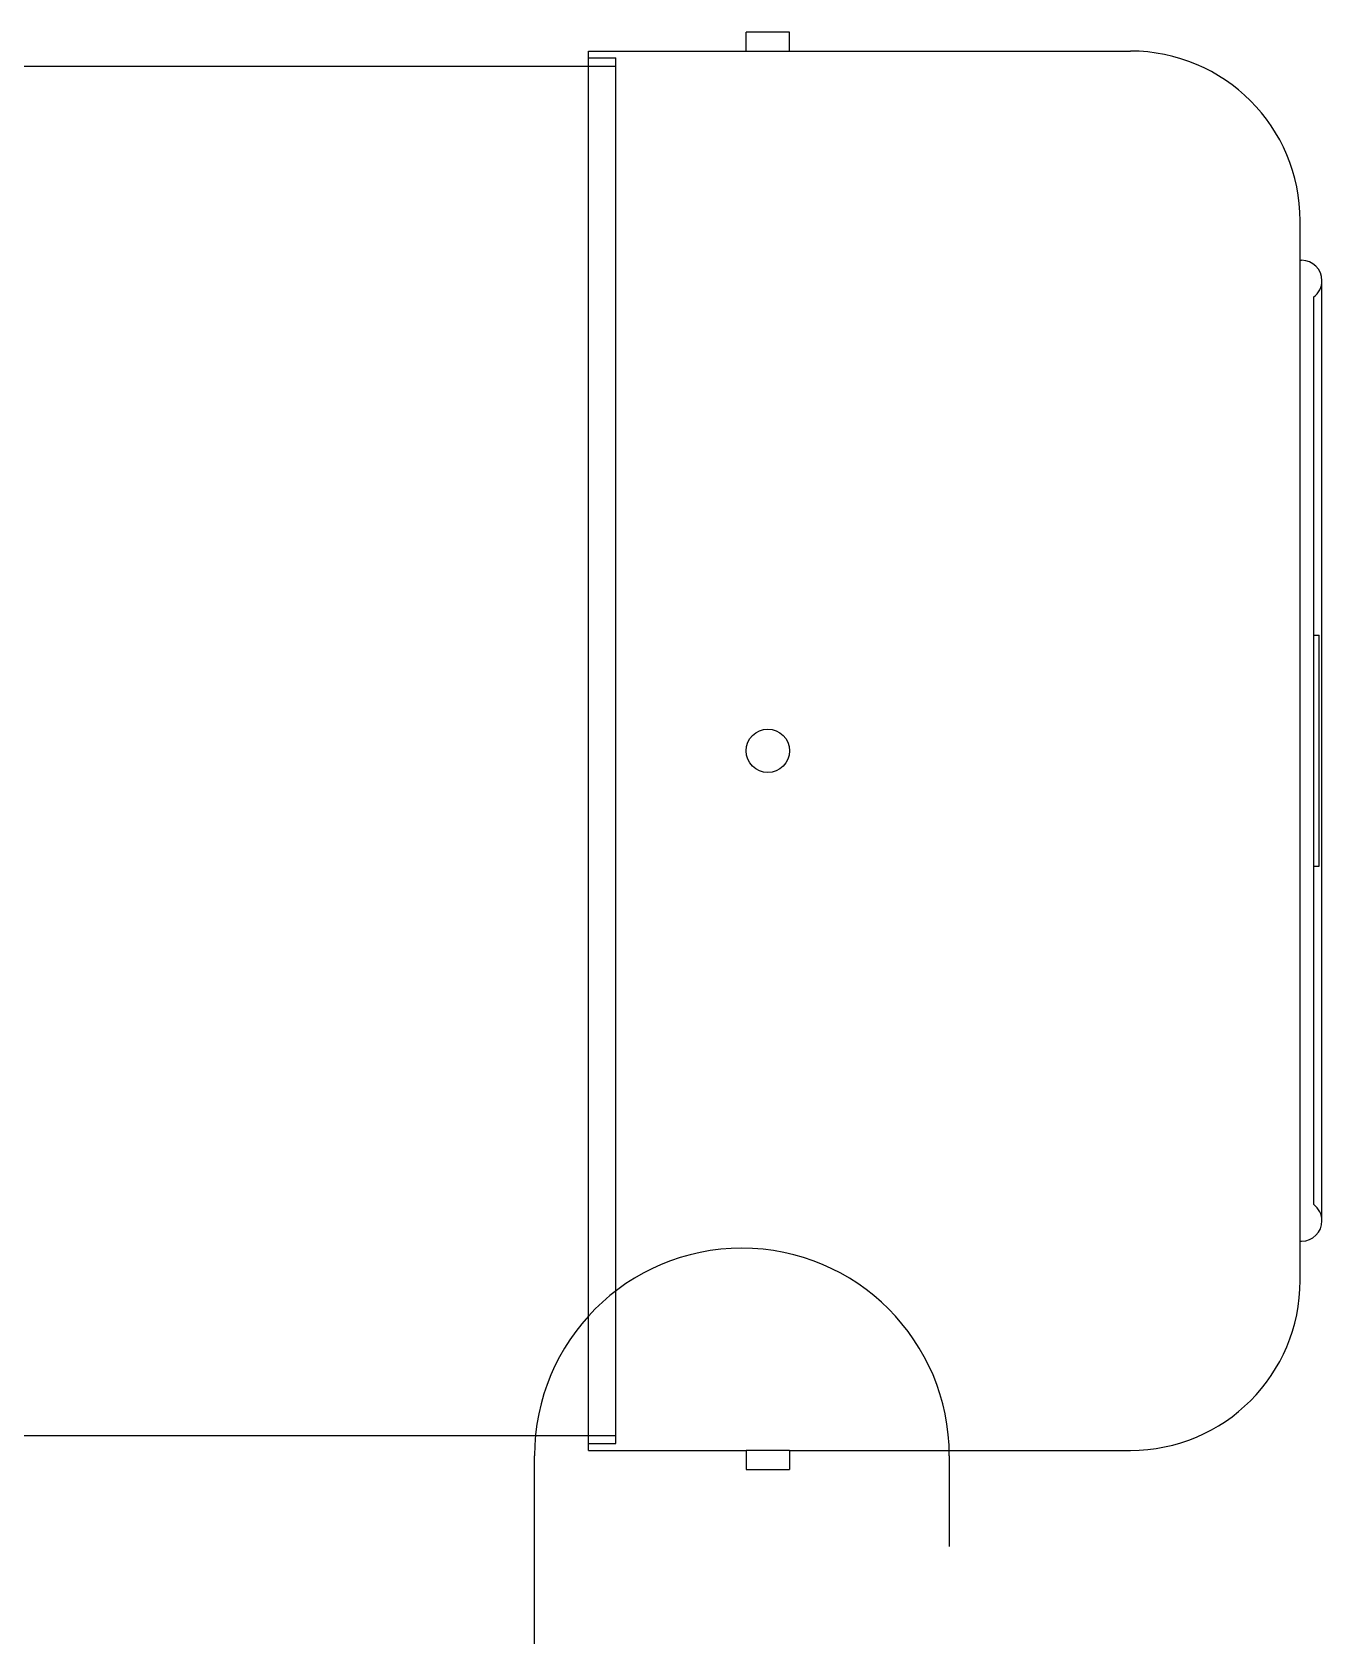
# Model space of a CAD drawing. Header units: millimetres. Extents: x 25096 to 30217, y 6541 to 10165.
# Drawn here: x 27036.3 to 27095.7, y 8563.2 to 8637 of the extents above; entities that cross this region are included whole.
import ezdxf

# ---------------------------------------------------------------- set-up
doc = ezdxf.new("R2010")
doc.units = ezdxf.units.MM
doc.layers.add('Equipment', color=123, linetype='Continuous')

# ---------------------------------------------------------------- blocks, each defined once
blk = doc.blocks.new('A$C6f4e16a3')
at = {"layer": 'Equipment'}
for p, q in [((1788.93, 3239.38), (1780.93, 3239.38)), ((1780.93, 3235.88), (1780.93, 3239.38)), ((1788.93, 3235.88), (1788.93, 3239.38)), ((1751.93, 2978.38), (1751.93, 3235.88)), ((1751.93, 3235.88), (1780.93, 3235.88)), ((1780.93, 3235.88), (1788.93, 3235.88)), ((1788.93, 3235.88), (1851.68, 3235.88)), ((1528.93, 3233.13), (1751.93, 3233.13)), ((1882.93, 3009.63), (1882.93, 3204.63)), ((1882.93, 3197.38), (1883.18, 3197.38)), ((1886.93, 3020.63), (1886.93, 3193.63)), ((1882.93, 3016.88), (1883.18, 3016.88)), ((1528.93, 2981.13), (1751.93, 2981.13)), ((1751.93, 2978.38), (1780.93, 2978.38)), ((1788.93, 2978.38), (1780.93, 2978.38)), ((1780.93, 2978.38), (1780.93, 2974.88)), ((1788.93, 2978.38), (1788.93, 2974.88)), ((1788.93, 2978.38), (1851.68, 2978.38)), ((1780.93, 2974.88), (1788.93, 2974.88))]:
    blk.add_line(p, q, dxfattribs=at)
at = {"layer": 'Equipment', "ltscale": 9.523383}
for p, q in [((1751.93, 3234.63), (1756.93, 3234.63)), ((1751.93, 3233.13), (1756.93, 3233.13)), ((1751.93, 2981.13), (1756.93, 2981.13)), ((1751.93, 2979.63), (1756.93, 2979.63))]:
    blk.add_line(p, q, dxfattribs=at)
at = {"layer": 'Equipment', "ltscale": 25.497992}
blk.add_line((1756.93, 2979.63), (1756.93, 3234.63), dxfattribs=at)
at = {"layer": 'Equipment', "ltscale": 25.382002}
blk.add_line((1885.43, 3023.63), (1885.43, 3190.63), dxfattribs=at)
at = {"layer": 'Equipment', "ltscale": 1.904597}
for p, q in [((1885.43, 3128.38), (1886.43, 3128.38)), ((1885.43, 3085.88), (1886.43, 3085.88))]:
    blk.add_line(p, q, dxfattribs=at)
at = {"layer": 'Equipment', "ltscale": 24.844198}
blk.add_line((1886.43, 3085.88), (1886.43, 3128.38), dxfattribs=at)
at = {"layer": 'Equipment'}
blk.add_circle((1784.93, 3107.13), 4, dxfattribs=at)
for centre, radius, start, end in [((1851.68, 3204.63), 31.25, 0, 90), ((1883.18, 3193.63), 3.75, 0, 90), ((1883.18, 3020.63), 3.75, 270, 0), ((1851.68, 3009.63), 31.25, 270, 0)]:
    blk.add_arc(centre, radius, start, end, dxfattribs=at)
at = {"layer": 'Equipment', "ltscale": 6.62321}
for centre, start, end in [((1883.18, 3193.63), 306.8699, 0), ((1883.18, 3020.63), 0, 53.1301)]:
    blk.add_arc(centre, 3.75, start, end, dxfattribs=at)

msp = doc.modelspace()

# ---------------------------------------------------------------- linework, layer by layer
for p, q in [((27059.423, 8535.28), (27059.423, 8571.496)), ((27078.513, 8571.496), (27078.513, 8567.323))]:
    msp.add_line(p, q)
msp.add_arc((27068.968, 8571.496), 9.545, 0, 180)

# ---------------------------------------------------------------- block references
at = {"xscale": 0.25, "yscale": 0.25, "zscale": 0.25}
msp.add_blockref('A$C6f4e16a3', (26623.929, 7827.144), dxfattribs=at)

doc.saveas('drawing.dxf')
